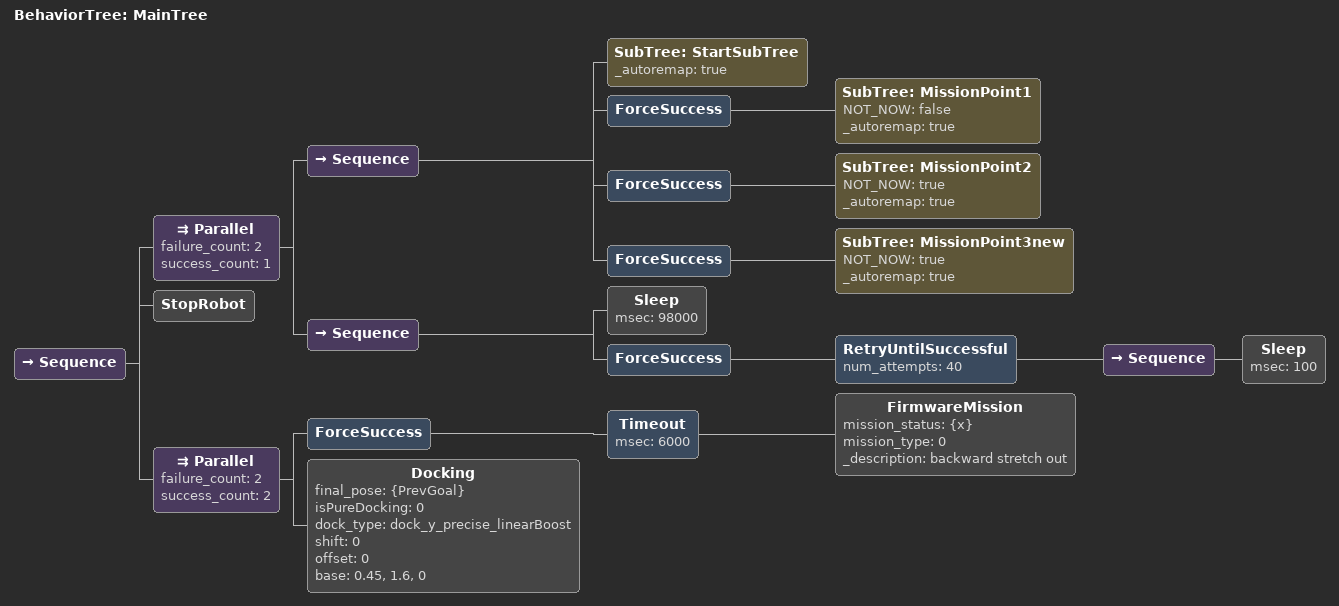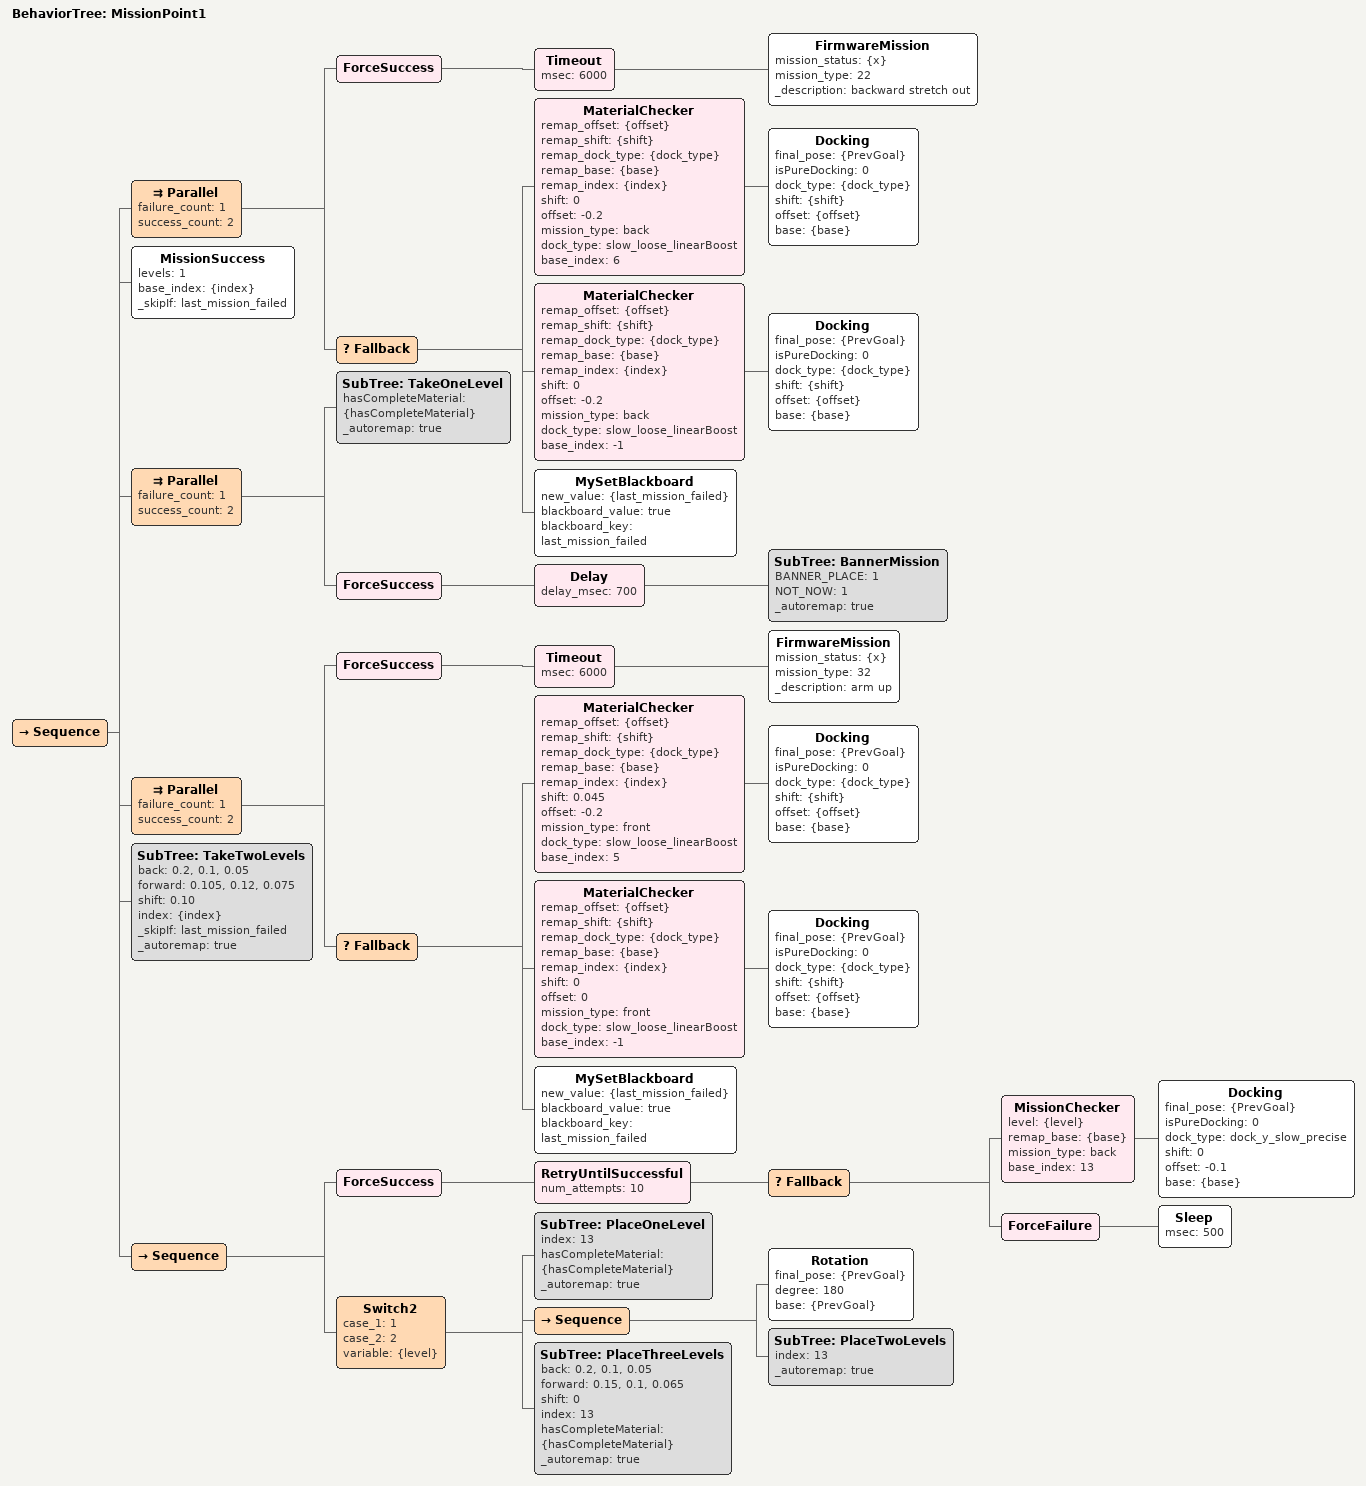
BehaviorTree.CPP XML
<BehaviorTree ID="MainTree">
  <Sequence>
    <Parallel failure_count="2" success_count="1">
      <Sequence>
        <SubTree ID="StartSubTree" _autoremap="true"/>
        <ForceSuccess>
          <SubTree ID="MissionPoint1" NOT_NOW="false" _autoremap="true"/>
        </ForceSuccess>
        <ForceSuccess>
          <SubTree ID="MissionPoint2" NOT_NOW="true" _autoremap="true"/>
        </ForceSuccess>
        <ForceSuccess>
          <SubTree ID="MissionPoint3new" NOT_NOW="true" _autoremap="true"/>
        </ForceSuccess>
      </Sequence>
      <Sequence>
        <Sleep msec="98000"/>
        <ForceSuccess>
          <RetryUntilSuccessful num_attempts="40">
            <Sequence>
              <Sleep msec="100"/>
            </Sequence>
          </RetryUntilSuccessful>
        </ForceSuccess>
      </Sequence>
    </Parallel>
    <StopRobot/>
    <Parallel failure_count="2" success_count="2">
      <ForceSuccess>
        <Timeout msec="6000">
          <FirmwareMission mission_status="{x}" mission_type="0" _description="backward stretch out"/>
        </Timeout>
      </ForceSuccess>
      <Docking final_pose="{PrevGoal}" isPureDocking="0" dock_type="dock_y_precise_linearBoost" shift="0" offset="0" base="0.45, 1.6, 0"/>
    </Parallel>
  </Sequence>
</BehaviorTree>

<BehaviorTree ID="MissionPoint1">
  <Sequence>
    <Parallel failure_count="1" success_count="2">
      <ForceSuccess>
        <Timeout msec="6000">
          <FirmwareMission mission_status="{x}" mission_type="22" _description="backward stretch out"/>
        </Timeout>
      </ForceSuccess>
      <Fallback>
        <MaterialChecker remap_offset="{offset}" remap_shift="{shift}" remap_dock_type="{dock_type}" remap_base="{base}" remap_index="{index}" shift="0" offset="-0.2" mission_type="back" dock_type="slow_loose_linearBoost" base_index="6">
          <Docking final_pose="{PrevGoal}" isPureDocking="0" dock_type="{dock_type}" shift="{shift}" offset="{offset}" base="{base}"/>
        </MaterialChecker>
        <MaterialChecker remap_offset="{offset}" remap_shift="{shift}" remap_dock_type="{dock_type}" remap_base="{base}" remap_index="{index}" shift="0" offset="-0.2" mission_type="back" dock_type="slow_loose_linearBoost" base_index="-1">
          <Docking final_pose="{PrevGoal}" isPureDocking="0" dock_type="{dock_type}" shift="{shift}" offset="{offset}" base="{base}"/>
        </MaterialChecker>
        <MySetBlackboard new_value="{last_mission_failed}" blackboard_value="true" blackboard_key="last_mission_failed"/>
      </Fallback>
    </Parallel>
    <MissionSuccess levels="1" base_index="{index}" _skipIf="last_mission_failed"/>
    <Parallel failure_count="1" success_count="2">
      <SubTree ID="TakeOneLevel" hasCompleteMaterial="{hasCompleteMaterial}" _autoremap="true"/>
      <ForceSuccess>
        <Delay delay_msec="700">
          <SubTree ID="BannerMission" BANNER_PLACE="1" NOT_NOW="1" _autoremap="true"/>
        </Delay>
      </ForceSuccess>
    </Parallel>
    <Parallel failure_count="1" success_count="2">
      <ForceSuccess>
        <Timeout msec="6000">
          <FirmwareMission mission_status="{x}" mission_type="32" _description="arm up"/>
        </Timeout>
      </ForceSuccess>
      <Fallback>
        <MaterialChecker remap_offset="{offset}" remap_shift="{shift}" remap_dock_type="{dock_type}" remap_base="{base}" remap_index="{index}" shift="0.045" offset="-0.2" mission_type="front" dock_type="slow_loose_linearBoost" base_index="5">
          <Docking final_pose="{PrevGoal}" isPureDocking="0" dock_type="{dock_type}" shift="{shift}" offset="{offset}" base="{base}"/>
        </MaterialChecker>
        <MaterialChecker remap_offset="{offset}" remap_shift="{shift}" remap_dock_type="{dock_type}" remap_base="{base}" remap_index="{index}" shift="0" offset="0" mission_type="front" dock_type="slow_loose_linearBoost" base_index="-1">
          <Docking final_pose="{PrevGoal}" isPureDocking="0" dock_type="{dock_type}" shift="{shift}" offset="{offset}" base="{base}"/>
        </MaterialChecker>
        <MySetBlackboard new_value="{last_mission_failed}" blackboard_value="true" blackboard_key="last_mission_failed"/>
      </Fallback>
    </Parallel>
    <SubTree ID="TakeTwoLevels" back="0.2, 0.1, 0.05" forward="0.105, 0.12, 0.075" shift="0.10" index="{index}" _skipIf="last_mission_failed" _autoremap="true"/>
    <Sequence>
      <ForceSuccess>
        <RetryUntilSuccessful num_attempts="10">
          <Fallback>
            <MissionChecker level="{level}" remap_base="{base}" mission_type="back" base_index="13">
              <Docking final_pose="{PrevGoal}" isPureDocking="0" dock_type="dock_y_slow_precise" shift="0" offset="-0.1" base="{base}"/>
            </MissionChecker>
            <ForceFailure>
              <Sleep msec="500"/>
            </ForceFailure>
          </Fallback>
        </RetryUntilSuccessful>
      </ForceSuccess>
      <Switch2 case_1="1" case_2="2" variable="{level}">
        <SubTree ID="PlaceOneLevel" index="13" hasCompleteMaterial="{hasCompleteMaterial}" _autoremap="true"/>
        <Sequence>
          <Rotation final_pose="{PrevGoal}" degree="180" base="{PrevGoal}"/>
          <SubTree ID="PlaceTwoLevels" index="13" _autoremap="true"/>
        </Sequence>
        <SubTree ID="PlaceThreeLevels" back="0.2, 0.1, 0.05" forward="0.15, 0.1, 0.065" shift="0" index="13" hasCompleteMaterial="{hasCompleteMaterial}" _autoremap="true"/>
      </Switch2>
    </Sequence>
  </Sequence>
</BehaviorTree>
